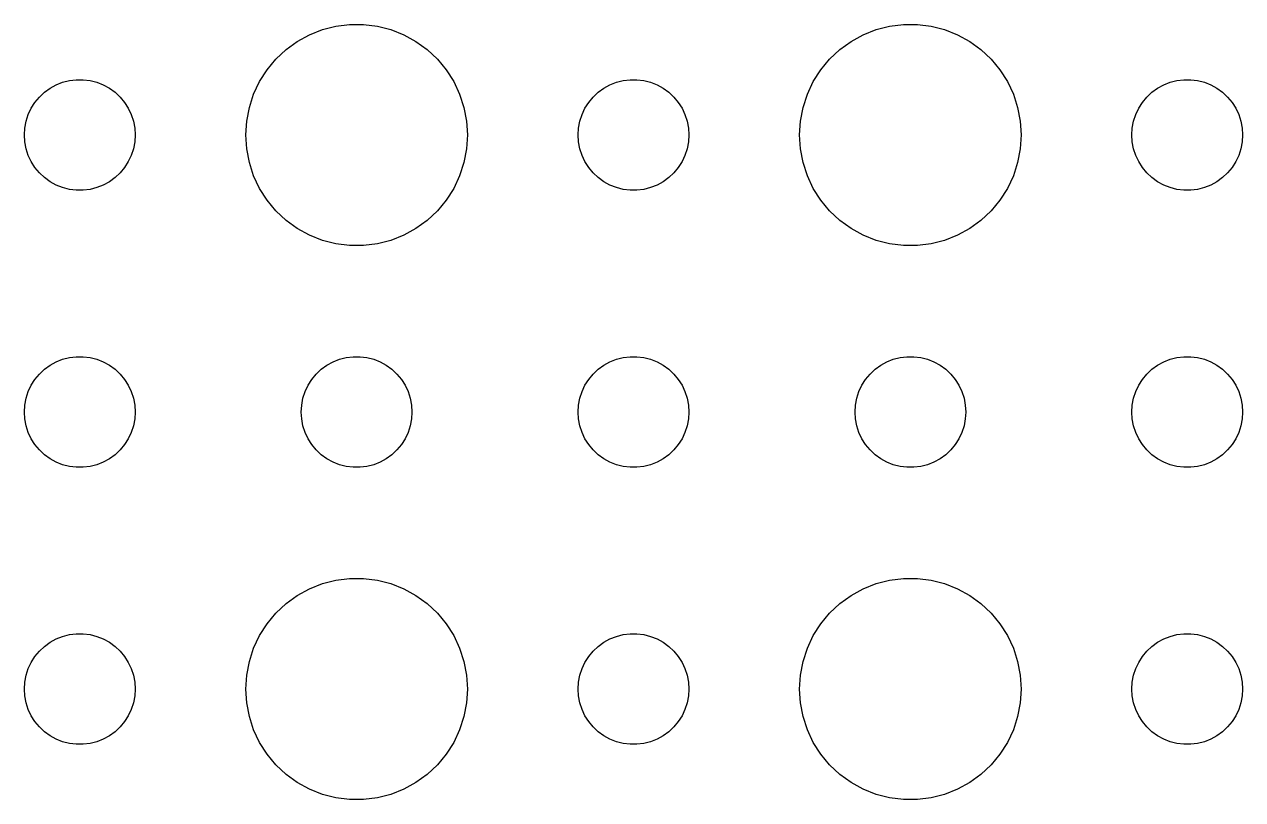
# Model space of a CAD drawing. Header units: metres. Extents: x -97 to 97, y -97 to 97.
# Drawn here: x -54 to -21, y -47.99 to -27.01 of the extents above; entities that cross this region are included whole.
import ezdxf

# ---------------------------------------------------------------- set-up
doc = ezdxf.new("R2010")
doc.units = ezdxf.units.M

msp = doc.modelspace()

# ---------------------------------------------------------------- linework, layer by layer
for p, q in [((-45.927, -27.1468), (-45.5621, -27.0531)), ((-45.5621, -27.0531), (-45.1884, -27.0059)), ((-45.1884, -27.0059), (-44.8116, -27.0059)), ((-44.8116, -27.0059), (-44.4379, -27.0531)), ((-44.4379, -27.0531), (-44.0729, -27.1468)), ((-30.927, -27.1468), (-30.5621, -27.0531)), ((-30.5621, -27.0531), (-30.1884, -27.0059)), ((-30.1884, -27.0059), (-29.8116, -27.0059)), ((-29.8116, -27.0059), (-29.4379, -27.0531)), ((-29.4379, -27.0531), (-29.0729, -27.1468)), ((-46.6075, -27.467), (-46.2773, -27.2855)), ((-46.2773, -27.2855), (-45.927, -27.1468)), ((-44.0729, -27.1468), (-43.7227, -27.2855)), ((-43.7227, -27.2855), (-43.3925, -27.467)), ((-31.6075, -27.467), (-31.2773, -27.2855)), ((-31.2773, -27.2855), (-30.927, -27.1468)), ((-29.0729, -27.1468), (-28.7227, -27.2855)), ((-28.7227, -27.2855), (-28.3925, -27.467)), ((-47.1869, -27.9464), (-46.9123, -27.6884)), ((-46.9123, -27.6884), (-46.6075, -27.467)), ((-43.3925, -27.467), (-43.0877, -27.6884)), ((-43.0877, -27.6884), (-42.8131, -27.9464)), ((-32.1869, -27.9464), (-31.9123, -27.6884)), ((-31.9123, -27.6884), (-31.6075, -27.467)), ((-28.3925, -27.467), (-28.0877, -27.6884)), ((-28.0877, -27.6884), (-27.8131, -27.9464)), ((-47.427, -28.2366), (-47.1869, -27.9464)), ((-42.8131, -27.9464), (-42.5729, -28.2366)), ((-32.427, -28.2366), (-32.1869, -27.9464)), ((-27.8131, -27.9464), (-27.5729, -28.2366)), ((-47.6289, -28.5547), (-47.427, -28.2366)), ((-42.5729, -28.2366), (-42.3711, -28.5547)), ((-32.6289, -28.5547), (-32.427, -28.2366)), ((-27.5729, -28.2366), (-27.3711, -28.5547)), ((-53.3037, -28.7335), (-53.1387, -28.6427)), ((-53.1387, -28.6427), (-52.9635, -28.5734)), ((-52.9635, -28.5734), (-52.7811, -28.5266)), ((-52.7811, -28.5266), (-52.5942, -28.503)), ((-52.5942, -28.503), (-52.4058, -28.503)), ((-52.4058, -28.503), (-52.2189, -28.5266)), ((-52.2189, -28.5266), (-52.0365, -28.5734)), ((-52.0365, -28.5734), (-51.8613, -28.6427)), ((-51.8613, -28.6427), (-51.6963, -28.7335)), ((-47.7893, -28.8956), (-47.6289, -28.5547)), ((-42.3711, -28.5547), (-42.2107, -28.8956)), ((-38.3037, -28.7335), (-38.1387, -28.6427)), ((-38.1387, -28.6427), (-37.9635, -28.5734)), ((-37.9635, -28.5734), (-37.7811, -28.5266)), ((-37.7811, -28.5266), (-37.5942, -28.503)), ((-37.5942, -28.503), (-37.4058, -28.503)), ((-37.4058, -28.503), (-37.2189, -28.5266)), ((-37.2189, -28.5266), (-37.0365, -28.5734)), ((-37.0365, -28.5734), (-36.8613, -28.6427)), ((-36.8613, -28.6427), (-36.6963, -28.7335)), ((-32.7893, -28.8956), (-32.6289, -28.5547)), ((-27.3711, -28.5547), (-27.2107, -28.8956)), ((-23.3037, -28.7335), (-23.1387, -28.6427)), ((-23.1387, -28.6427), (-22.9635, -28.5734)), ((-22.9635, -28.5734), (-22.7811, -28.5266)), ((-22.7811, -28.5266), (-22.5942, -28.503)), ((-22.5942, -28.503), (-22.4058, -28.503)), ((-22.4058, -28.503), (-22.2189, -28.5266)), ((-22.2189, -28.5266), (-22.0365, -28.5734)), ((-22.0365, -28.5734), (-21.8613, -28.6427)), ((-21.8613, -28.6427), (-21.6963, -28.7335)), ((-53.7135, -29.1183), (-53.5934, -28.9732)), ((-53.5934, -28.9732), (-53.4561, -28.8442)), ((-53.4561, -28.8442), (-53.3037, -28.7335)), ((-51.6963, -28.7335), (-51.5439, -28.8442)), ((-51.5439, -28.8442), (-51.4065, -28.9732)), ((-51.4065, -28.9732), (-51.2865, -29.1183)), ((-47.9057, -29.2539), (-47.7893, -28.8956)), ((-42.2107, -28.8956), (-42.0942, -29.2539)), ((-38.7135, -29.1183), (-38.5934, -28.9732)), ((-38.5934, -28.9732), (-38.4561, -28.8442)), ((-38.4561, -28.8442), (-38.3037, -28.7335)), ((-36.6963, -28.7335), (-36.5439, -28.8442)), ((-36.5439, -28.8442), (-36.4065, -28.9732)), ((-36.4065, -28.9732), (-36.2865, -29.1183)), ((-32.9057, -29.2539), (-32.7893, -28.8956)), ((-27.2107, -28.8956), (-27.0942, -29.2539)), ((-23.7135, -29.1183), (-23.5934, -28.9732)), ((-23.5934, -28.9732), (-23.4561, -28.8442)), ((-23.4561, -28.8442), (-23.3037, -28.7335)), ((-21.6963, -28.7335), (-21.5439, -28.8442)), ((-21.5439, -28.8442), (-21.4065, -28.9732)), ((-21.4065, -28.9732), (-21.2865, -29.1183)), ((-53.8947, -29.4478), (-53.8145, -29.2774)), ((-53.8145, -29.2774), (-53.7135, -29.1183)), ((-51.2865, -29.1183), (-51.1855, -29.2774)), ((-51.1855, -29.2774), (-51.1053, -29.4478)), ((-47.9763, -29.624), (-47.9057, -29.2539)), ((-42.0942, -29.2539), (-42.0237, -29.624)), ((-38.8947, -29.4478), (-38.8145, -29.2774)), ((-38.8145, -29.2774), (-38.7135, -29.1183)), ((-36.2865, -29.1183), (-36.1855, -29.2774)), ((-36.1855, -29.2774), (-36.1053, -29.4478)), ((-32.9763, -29.624), (-32.9057, -29.2539)), ((-27.0942, -29.2539), (-27.0237, -29.624)), ((-23.8947, -29.4478), (-23.8145, -29.2774)), ((-23.8145, -29.2774), (-23.7135, -29.1183)), ((-21.2865, -29.1183), (-21.1855, -29.2774)), ((-21.1855, -29.2774), (-21.1053, -29.4478)), ((-53.9882, -29.812), (-53.9529, -29.627)), ((-53.9529, -29.627), (-53.8947, -29.4478)), ((-51.1053, -29.4478), (-51.0471, -29.627)), ((-51.0471, -29.627), (-51.0118, -29.812)), ((-48, -30), (-47.9763, -29.624)), ((-42.0237, -29.624), (-42, -30)), ((-38.9882, -29.812), (-38.9529, -29.627)), ((-38.9529, -29.627), (-38.8947, -29.4478)), ((-36.1053, -29.4478), (-36.0471, -29.627)), ((-36.0471, -29.627), (-36.0118, -29.812)), ((-33, -30), (-32.9763, -29.624)), ((-27.0237, -29.624), (-27, -30)), ((-23.9882, -29.812), (-23.9529, -29.627)), ((-23.9529, -29.627), (-23.8947, -29.4478)), ((-21.1053, -29.4478), (-21.0471, -29.627)), ((-21.0471, -29.627), (-21.0118, -29.812)), ((-54, -30), (-53.9882, -29.812)), ((-53.9882, -30.188), (-54, -30)), ((-51.0118, -29.812), (-51, -30)), ((-51, -30), (-51.0118, -30.188)), ((-47.9763, -30.376), (-48, -30)), ((-42, -30), (-42.0237, -30.376)), ((-39, -30), (-38.9882, -29.812)), ((-38.9882, -30.188), (-39, -30)), ((-36.0118, -29.812), (-36, -30)), ((-36, -30), (-36.0118, -30.188)), ((-32.9763, -30.376), (-33, -30)), ((-27, -30), (-27.0237, -30.376)), ((-24, -30), (-23.9882, -29.812)), ((-23.9882, -30.188), (-24, -30)), ((-21.0118, -29.812), (-21, -30)), ((-21, -30), (-21.0118, -30.188)), ((-53.9529, -30.373), (-53.9882, -30.188)), ((-51.0118, -30.188), (-51.0471, -30.373)), ((-38.9529, -30.373), (-38.9882, -30.188)), ((-36.0118, -30.188), (-36.0471, -30.373)), ((-23.9529, -30.373), (-23.9882, -30.188)), ((-21.0118, -30.188), (-21.0471, -30.373)), ((-53.8947, -30.5522), (-53.9529, -30.373)), ((-53.8145, -30.7226), (-53.8947, -30.5522)), ((-51.1053, -30.5522), (-51.1855, -30.7226)), ((-51.0471, -30.373), (-51.1053, -30.5522)), ((-47.9057, -30.7461), (-47.9763, -30.376)), ((-42.0237, -30.376), (-42.0942, -30.7461)), ((-38.8947, -30.5522), (-38.9529, -30.373)), ((-38.8145, -30.7226), (-38.8947, -30.5522)), ((-36.1053, -30.5522), (-36.1855, -30.7226)), ((-36.0471, -30.373), (-36.1053, -30.5522)), ((-32.9057, -30.7461), (-32.9763, -30.376)), ((-27.0237, -30.376), (-27.0942, -30.7461)), ((-23.8947, -30.5522), (-23.9529, -30.373)), ((-23.8145, -30.7226), (-23.8947, -30.5522)), ((-21.1053, -30.5522), (-21.1855, -30.7226)), ((-21.0471, -30.373), (-21.1053, -30.5522)), ((-53.7135, -30.8817), (-53.8145, -30.7226)), ((-53.5934, -31.0268), (-53.7135, -30.8817)), ((-51.2865, -30.8817), (-51.4065, -31.0268)), ((-51.1855, -30.7226), (-51.2865, -30.8817)), ((-47.7893, -31.1044), (-47.9057, -30.7461)), ((-42.0942, -30.7461), (-42.2107, -31.1044)), ((-38.7135, -30.8817), (-38.8145, -30.7226)), ((-38.5934, -31.0268), (-38.7135, -30.8817)), ((-36.2865, -30.8817), (-36.4065, -31.0268)), ((-36.1855, -30.7226), (-36.2865, -30.8817)), ((-32.7893, -31.1044), (-32.9057, -30.7461)), ((-27.0942, -30.7461), (-27.2107, -31.1044)), ((-23.7135, -30.8817), (-23.8145, -30.7226)), ((-23.5934, -31.0268), (-23.7135, -30.8817)), ((-21.2865, -30.8817), (-21.4065, -31.0268)), ((-21.1855, -30.7226), (-21.2865, -30.8817)), ((-53.4561, -31.1558), (-53.5934, -31.0268)), ((-53.3037, -31.2665), (-53.4561, -31.1558)), ((-53.1387, -31.3572), (-53.3037, -31.2665)), ((-51.6963, -31.2665), (-51.8613, -31.3572)), ((-51.5439, -31.1558), (-51.6963, -31.2665)), ((-51.4065, -31.0268), (-51.5439, -31.1558)), ((-47.6289, -31.4453), (-47.7893, -31.1044)), ((-42.2107, -31.1044), (-42.3711, -31.4453)), ((-38.4561, -31.1558), (-38.5934, -31.0268)), ((-38.3037, -31.2665), (-38.4561, -31.1558)), ((-38.1387, -31.3572), (-38.3037, -31.2665)), ((-36.6963, -31.2665), (-36.8613, -31.3572)), ((-36.5439, -31.1558), (-36.6963, -31.2665)), ((-36.4065, -31.0268), (-36.5439, -31.1558)), ((-32.6289, -31.4453), (-32.7893, -31.1044)), ((-27.2107, -31.1044), (-27.3711, -31.4453)), ((-23.4561, -31.1558), (-23.5934, -31.0268)), ((-23.3037, -31.2665), (-23.4561, -31.1558)), ((-23.1387, -31.3572), (-23.3037, -31.2665)), ((-21.6963, -31.2665), (-21.8613, -31.3572)), ((-21.5439, -31.1558), (-21.6963, -31.2665)), ((-21.4065, -31.0268), (-21.5439, -31.1558)), ((-52.9635, -31.4266), (-53.1387, -31.3572)), ((-52.7811, -31.4734), (-52.9635, -31.4266)), ((-52.5942, -31.497), (-52.7811, -31.4734)), ((-52.4058, -31.497), (-52.5942, -31.497)), ((-52.2189, -31.4734), (-52.4058, -31.497)), ((-52.0365, -31.4266), (-52.2189, -31.4734)), ((-51.8613, -31.3572), (-52.0365, -31.4266)), ((-47.427, -31.7634), (-47.6289, -31.4453)), ((-42.3711, -31.4453), (-42.5729, -31.7634)), ((-37.9635, -31.4266), (-38.1387, -31.3572)), ((-37.7811, -31.4734), (-37.9635, -31.4266)), ((-37.5942, -31.497), (-37.7811, -31.4734)), ((-37.4058, -31.497), (-37.5942, -31.497)), ((-37.2189, -31.4734), (-37.4058, -31.497)), ((-37.0365, -31.4266), (-37.2189, -31.4734)), ((-36.8613, -31.3572), (-37.0365, -31.4266)), ((-32.427, -31.7634), (-32.6289, -31.4453)), ((-27.3711, -31.4453), (-27.5729, -31.7634)), ((-22.9635, -31.4266), (-23.1387, -31.3572)), ((-22.7811, -31.4734), (-22.9635, -31.4266)), ((-22.5942, -31.497), (-22.7811, -31.4734)), ((-22.4058, -31.497), (-22.5942, -31.497)), ((-22.2189, -31.4734), (-22.4058, -31.497)), ((-22.0365, -31.4266), (-22.2189, -31.4734)), ((-21.8613, -31.3572), (-22.0365, -31.4266)), ((-47.1869, -32.0536), (-47.427, -31.7634)), ((-42.5729, -31.7634), (-42.8131, -32.0536)), ((-32.1869, -32.0536), (-32.427, -31.7634)), ((-27.5729, -31.7634), (-27.8131, -32.0536)), ((-46.9123, -32.3115), (-47.1869, -32.0536)), ((-46.6075, -32.533), (-46.9123, -32.3115)), ((-43.0877, -32.3115), (-43.3925, -32.533)), ((-42.8131, -32.0536), (-43.0877, -32.3115)), ((-31.9123, -32.3115), (-32.1869, -32.0536)), ((-31.6075, -32.533), (-31.9123, -32.3115)), ((-28.0877, -32.3115), (-28.3925, -32.533)), ((-27.8131, -32.0536), (-28.0877, -32.3115)), ((-46.2773, -32.7145), (-46.6075, -32.533)), ((-43.3925, -32.533), (-43.7227, -32.7145)), ((-31.2773, -32.7145), (-31.6075, -32.533)), ((-28.3925, -32.533), (-28.7227, -32.7145)), ((-45.927, -32.8532), (-46.2773, -32.7145)), ((-45.5621, -32.9469), (-45.927, -32.8532)), ((-45.1884, -32.9941), (-45.5621, -32.9469)), ((-44.8116, -32.9941), (-45.1884, -32.9941)), ((-44.4379, -32.9469), (-44.8116, -32.9941)), ((-44.0729, -32.8532), (-44.4379, -32.9469)), ((-43.7227, -32.7145), (-44.0729, -32.8532)), ((-30.927, -32.8532), (-31.2773, -32.7145)), ((-30.5621, -32.9469), (-30.927, -32.8532)), ((-30.1884, -32.9941), (-30.5621, -32.9469)), ((-29.8116, -32.9941), (-30.1884, -32.9941)), ((-29.4379, -32.9469), (-29.8116, -32.9941)), ((-29.0729, -32.8532), (-29.4379, -32.9469)), ((-28.7227, -32.7145), (-29.0729, -32.8532)), ((-53.4561, -36.3442), (-53.3037, -36.2335)), ((-53.3037, -36.2335), (-53.1387, -36.1428)), ((-53.1387, -36.1428), (-52.9635, -36.0734)), ((-52.9635, -36.0734), (-52.7811, -36.0266)), ((-52.7811, -36.0266), (-52.5942, -36.003)), ((-52.5942, -36.003), (-52.4058, -36.003)), ((-52.4058, -36.003), (-52.2189, -36.0266)), ((-52.2189, -36.0266), (-52.0365, -36.0734)), ((-52.0365, -36.0734), (-51.8613, -36.1428)), ((-51.8613, -36.1428), (-51.6963, -36.2335)), ((-51.6963, -36.2335), (-51.5439, -36.3442)), ((-45.9561, -36.3442), (-45.8037, -36.2335)), ((-45.8037, -36.2335), (-45.6387, -36.1428)), ((-45.6387, -36.1428), (-45.4635, -36.0734)), ((-45.4635, -36.0734), (-45.2811, -36.0266)), ((-45.2811, -36.0266), (-45.0942, -36.003)), ((-45.0942, -36.003), (-44.9058, -36.003)), ((-44.9058, -36.003), (-44.7189, -36.0266)), ((-44.7189, -36.0266), (-44.5365, -36.0734)), ((-44.5365, -36.0734), (-44.3613, -36.1428)), ((-44.3613, -36.1428), (-44.1963, -36.2335)), ((-44.1963, -36.2335), (-44.0439, -36.3442)), ((-38.4561, -36.3442), (-38.3037, -36.2335)), ((-38.3037, -36.2335), (-38.1387, -36.1428)), ((-38.1387, -36.1428), (-37.9635, -36.0734)), ((-37.9635, -36.0734), (-37.7811, -36.0266)), ((-37.7811, -36.0266), (-37.5942, -36.003)), ((-37.5942, -36.003), (-37.4058, -36.003)), ((-37.4058, -36.003), (-37.2189, -36.0266)), ((-37.2189, -36.0266), (-37.0365, -36.0734)), ((-37.0365, -36.0734), (-36.8613, -36.1428)), ((-36.8613, -36.1428), (-36.6963, -36.2335)), ((-36.6963, -36.2335), (-36.5439, -36.3442)), ((-30.9561, -36.3442), (-30.8037, -36.2335)), ((-30.8037, -36.2335), (-30.6387, -36.1428)), ((-30.6387, -36.1428), (-30.4635, -36.0734)), ((-30.4635, -36.0734), (-30.2811, -36.0266)), ((-30.2811, -36.0266), (-30.0942, -36.003)), ((-30.0942, -36.003), (-29.9058, -36.003)), ((-29.9058, -36.003), (-29.7189, -36.0266)), ((-29.7189, -36.0266), (-29.5365, -36.0734)), ((-29.5365, -36.0734), (-29.3613, -36.1428)), ((-29.3613, -36.1428), (-29.1963, -36.2335)), ((-29.1963, -36.2335), (-29.0439, -36.3442)), ((-23.4561, -36.3442), (-23.3037, -36.2335)), ((-23.3037, -36.2335), (-23.1387, -36.1428)), ((-23.1387, -36.1428), (-22.9635, -36.0734)), ((-22.9635, -36.0734), (-22.7811, -36.0266)), ((-22.7811, -36.0266), (-22.5942, -36.003)), ((-22.5942, -36.003), (-22.4058, -36.003)), ((-22.4058, -36.003), (-22.2189, -36.0266)), ((-22.2189, -36.0266), (-22.0365, -36.0734)), ((-22.0365, -36.0734), (-21.8613, -36.1428)), ((-21.8613, -36.1428), (-21.6963, -36.2335)), ((-21.6963, -36.2335), (-21.5439, -36.3442)), ((-53.8145, -36.7774), (-53.7135, -36.6183)), ((-53.7135, -36.6183), (-53.5934, -36.4732)), ((-53.5934, -36.4732), (-53.4561, -36.3442)), ((-51.5439, -36.3442), (-51.4065, -36.4732)), ((-51.4065, -36.4732), (-51.2865, -36.6183)), ((-51.2865, -36.6183), (-51.1855, -36.7774)), ((-46.3145, -36.7774), (-46.2135, -36.6183)), ((-46.2135, -36.6183), (-46.0934, -36.4732)), ((-46.0934, -36.4732), (-45.9561, -36.3442)), ((-44.0439, -36.3442), (-43.9065, -36.4732)), ((-43.9065, -36.4732), (-43.7865, -36.6183)), ((-43.7865, -36.6183), (-43.6855, -36.7774)), ((-38.8145, -36.7774), (-38.7135, -36.6183)), ((-38.7135, -36.6183), (-38.5934, -36.4732)), ((-38.5934, -36.4732), (-38.4561, -36.3442)), ((-36.5439, -36.3442), (-36.4065, -36.4732)), ((-36.4065, -36.4732), (-36.2865, -36.6183)), ((-36.2865, -36.6183), (-36.1855, -36.7774)), ((-31.3145, -36.7774), (-31.2135, -36.6183)), ((-31.2135, -36.6183), (-31.0934, -36.4732)), ((-31.0934, -36.4732), (-30.9561, -36.3442)), ((-29.0439, -36.3442), (-28.9065, -36.4732)), ((-28.9065, -36.4732), (-28.7865, -36.6183)), ((-28.7865, -36.6183), (-28.6855, -36.7774)), ((-23.8145, -36.7774), (-23.7135, -36.6183)), ((-23.7135, -36.6183), (-23.5934, -36.4732)), ((-23.5934, -36.4732), (-23.4561, -36.3442)), ((-21.5439, -36.3442), (-21.4065, -36.4732)), ((-21.4065, -36.4732), (-21.2865, -36.6183)), ((-21.2865, -36.6183), (-21.1855, -36.7774)), ((-53.9529, -37.127), (-53.8947, -36.9478)), ((-53.8947, -36.9478), (-53.8145, -36.7774)), ((-51.1855, -36.7774), (-51.1053, -36.9478)), ((-51.1053, -36.9478), (-51.0471, -37.127)), ((-46.4529, -37.127), (-46.3947, -36.9478)), ((-46.3947, -36.9478), (-46.3145, -36.7774)), ((-43.6855, -36.7774), (-43.6053, -36.9478)), ((-43.6053, -36.9478), (-43.5471, -37.127)), ((-38.9529, -37.127), (-38.8947, -36.9478)), ((-38.8947, -36.9478), (-38.8145, -36.7774)), ((-36.1855, -36.7774), (-36.1053, -36.9478)), ((-36.1053, -36.9478), (-36.0471, -37.127)), ((-31.4529, -37.127), (-31.3947, -36.9478)), ((-31.3947, -36.9478), (-31.3145, -36.7774)), ((-28.6855, -36.7774), (-28.6053, -36.9478)), ((-28.6053, -36.9478), (-28.5471, -37.127)), ((-23.9529, -37.127), (-23.8947, -36.9478)), ((-23.8947, -36.9478), (-23.8145, -36.7774)), ((-21.1855, -36.7774), (-21.1053, -36.9478)), ((-21.1053, -36.9478), (-21.0471, -37.127)), ((-53.9882, -37.312), (-53.9529, -37.127)), ((-51.0471, -37.127), (-51.0118, -37.312)), ((-46.4882, -37.312), (-46.4529, -37.127)), ((-43.5471, -37.127), (-43.5118, -37.312)), ((-38.9882, -37.312), (-38.9529, -37.127)), ((-36.0471, -37.127), (-36.0118, -37.312)), ((-31.4882, -37.312), (-31.4529, -37.127)), ((-28.5471, -37.127), (-28.5118, -37.312)), ((-23.9882, -37.312), (-23.9529, -37.127)), ((-21.0471, -37.127), (-21.0118, -37.312)), ((-54, -37.5), (-53.9882, -37.312)), ((-53.9882, -37.688), (-54, -37.5)), ((-51.0118, -37.312), (-51, -37.5)), ((-51, -37.5), (-51.0118, -37.688)), ((-46.5, -37.5), (-46.4882, -37.312)), ((-46.4882, -37.688), (-46.5, -37.5)), ((-43.5118, -37.312), (-43.5, -37.5)), ((-43.5, -37.5), (-43.5118, -37.688)), ((-39, -37.5), (-38.9882, -37.312)), ((-38.9882, -37.688), (-39, -37.5)), ((-36.0118, -37.312), (-36, -37.5)), ((-36, -37.5), (-36.0118, -37.688)), ((-31.5, -37.5), (-31.4882, -37.312)), ((-31.4882, -37.688), (-31.5, -37.5)), ((-28.5118, -37.312), (-28.5, -37.5)), ((-28.5, -37.5), (-28.5118, -37.688)), ((-24, -37.5), (-23.9882, -37.312)), ((-23.9882, -37.688), (-24, -37.5)), ((-21.0118, -37.312), (-21, -37.5)), ((-21, -37.5), (-21.0118, -37.688)), ((-53.9529, -37.873), (-53.9882, -37.688)), ((-53.8947, -38.0522), (-53.9529, -37.873)), ((-51.0471, -37.873), (-51.1053, -38.0522)), ((-51.0118, -37.688), (-51.0471, -37.873)), ((-46.4529, -37.873), (-46.4882, -37.688)), ((-46.3947, -38.0522), (-46.4529, -37.873)), ((-43.5471, -37.873), (-43.6053, -38.0522)), ((-43.5118, -37.688), (-43.5471, -37.873)), ((-38.9529, -37.873), (-38.9882, -37.688)), ((-38.8947, -38.0522), (-38.9529, -37.873)), ((-36.0471, -37.873), (-36.1053, -38.0522)), ((-36.0118, -37.688), (-36.0471, -37.873)), ((-31.4529, -37.873), (-31.4882, -37.688)), ((-31.3947, -38.0522), (-31.4529, -37.873)), ((-28.5471, -37.873), (-28.6053, -38.0522)), ((-28.5118, -37.688), (-28.5471, -37.873)), ((-23.9529, -37.873), (-23.9882, -37.688)), ((-23.8947, -38.0522), (-23.9529, -37.873)), ((-21.0471, -37.873), (-21.1053, -38.0522)), ((-21.0118, -37.688), (-21.0471, -37.873)), ((-53.8145, -38.2226), (-53.8947, -38.0522)), ((-53.7135, -38.3817), (-53.8145, -38.2226)), ((-51.1855, -38.2226), (-51.2865, -38.3817)), ((-51.1053, -38.0522), (-51.1855, -38.2226)), ((-46.3145, -38.2226), (-46.3947, -38.0522)), ((-46.2135, -38.3817), (-46.3145, -38.2226)), ((-43.6855, -38.2226), (-43.7865, -38.3817)), ((-43.6053, -38.0522), (-43.6855, -38.2226)), ((-38.8145, -38.2226), (-38.8947, -38.0522)), ((-38.7135, -38.3817), (-38.8145, -38.2226)), ((-36.1855, -38.2226), (-36.2865, -38.3817)), ((-36.1053, -38.0522), (-36.1855, -38.2226)), ((-31.3145, -38.2226), (-31.3947, -38.0522)), ((-31.2135, -38.3817), (-31.3145, -38.2226)), ((-28.6855, -38.2226), (-28.7865, -38.3817)), ((-28.6053, -38.0522), (-28.6855, -38.2226)), ((-23.8145, -38.2226), (-23.8947, -38.0522)), ((-23.7135, -38.3817), (-23.8145, -38.2226)), ((-21.1855, -38.2226), (-21.2865, -38.3817)), ((-21.1053, -38.0522), (-21.1855, -38.2226)), ((-53.5934, -38.5268), (-53.7135, -38.3817)), ((-53.4561, -38.6558), (-53.5934, -38.5268)), ((-51.4065, -38.5268), (-51.5439, -38.6558)), ((-51.2865, -38.3817), (-51.4065, -38.5268)), ((-46.0934, -38.5268), (-46.2135, -38.3817)), ((-45.9561, -38.6558), (-46.0934, -38.5268)), ((-43.9065, -38.5268), (-44.0439, -38.6558)), ((-43.7865, -38.3817), (-43.9065, -38.5268)), ((-38.5934, -38.5268), (-38.7135, -38.3817)), ((-38.4561, -38.6558), (-38.5934, -38.5268)), ((-36.4065, -38.5268), (-36.5439, -38.6558)), ((-36.2865, -38.3817), (-36.4065, -38.5268)), ((-31.0934, -38.5268), (-31.2135, -38.3817)), ((-30.9561, -38.6558), (-31.0934, -38.5268)), ((-28.9065, -38.5268), (-29.0439, -38.6558)), ((-28.7865, -38.3817), (-28.9065, -38.5268)), ((-23.5934, -38.5268), (-23.7135, -38.3817)), ((-23.4561, -38.6558), (-23.5934, -38.5268)), ((-21.4065, -38.5268), (-21.5439, -38.6558)), ((-21.2865, -38.3817), (-21.4065, -38.5268)), ((-53.3037, -38.7665), (-53.4561, -38.6558)), ((-53.1387, -38.8572), (-53.3037, -38.7665)), ((-52.9635, -38.9266), (-53.1387, -38.8572)), ((-52.7811, -38.9734), (-52.9635, -38.9266)), ((-52.0365, -38.9266), (-52.2189, -38.9734)), ((-51.8613, -38.8572), (-52.0365, -38.9266)), ((-51.6963, -38.7665), (-51.8613, -38.8572)), ((-51.5439, -38.6558), (-51.6963, -38.7665)), ((-45.8037, -38.7665), (-45.9561, -38.6558)), ((-45.6387, -38.8572), (-45.8037, -38.7665)), ((-45.4635, -38.9266), (-45.6387, -38.8572)), ((-45.2811, -38.9734), (-45.4635, -38.9266)), ((-44.5365, -38.9266), (-44.7189, -38.9734)), ((-44.3613, -38.8572), (-44.5365, -38.9266)), ((-44.1963, -38.7665), (-44.3613, -38.8572)), ((-44.0439, -38.6558), (-44.1963, -38.7665)), ((-38.3037, -38.7665), (-38.4561, -38.6558)), ((-38.1387, -38.8572), (-38.3037, -38.7665)), ((-37.9635, -38.9266), (-38.1387, -38.8572)), ((-37.7811, -38.9734), (-37.9635, -38.9266)), ((-37.0365, -38.9266), (-37.2189, -38.9734)), ((-36.8613, -38.8572), (-37.0365, -38.9266)), ((-36.6963, -38.7665), (-36.8613, -38.8572)), ((-36.5439, -38.6558), (-36.6963, -38.7665)), ((-30.8037, -38.7665), (-30.9561, -38.6558)), ((-30.6387, -38.8572), (-30.8037, -38.7665)), ((-30.4635, -38.9266), (-30.6387, -38.8572)), ((-30.2811, -38.9734), (-30.4635, -38.9266)), ((-29.5365, -38.9266), (-29.7189, -38.9734)), ((-29.3613, -38.8572), (-29.5365, -38.9266)), ((-29.1963, -38.7665), (-29.3613, -38.8572)), ((-29.0439, -38.6558), (-29.1963, -38.7665)), ((-23.3037, -38.7665), (-23.4561, -38.6558)), ((-23.1387, -38.8572), (-23.3037, -38.7665)), ((-22.9635, -38.9266), (-23.1387, -38.8572)), ((-22.7811, -38.9734), (-22.9635, -38.9266)), ((-22.0365, -38.9266), (-22.2189, -38.9734)), ((-21.8613, -38.8572), (-22.0365, -38.9266)), ((-21.6963, -38.7665), (-21.8613, -38.8572)), ((-21.5439, -38.6558), (-21.6963, -38.7665)), ((-52.5942, -38.997), (-52.7811, -38.9734)), ((-52.4058, -38.997), (-52.5942, -38.997)), ((-52.2189, -38.9734), (-52.4058, -38.997)), ((-45.0942, -38.997), (-45.2811, -38.9734)), ((-44.9058, -38.997), (-45.0942, -38.997)), ((-44.7189, -38.9734), (-44.9058, -38.997)), ((-37.5942, -38.997), (-37.7811, -38.9734)), ((-37.4058, -38.997), (-37.5942, -38.997)), ((-37.2189, -38.9734), (-37.4058, -38.997)), ((-30.0942, -38.997), (-30.2811, -38.9734)), ((-29.9058, -38.997), (-30.0942, -38.997)), ((-29.7189, -38.9734), (-29.9058, -38.997)), ((-22.5942, -38.997), (-22.7811, -38.9734)), ((-22.4058, -38.997), (-22.5942, -38.997)), ((-22.2189, -38.9734), (-22.4058, -38.997)), ((-46.2773, -42.2855), (-45.927, -42.1468)), ((-45.927, -42.1468), (-45.5621, -42.0531)), ((-45.5621, -42.0531), (-45.1884, -42.0059)), ((-45.1884, -42.0059), (-44.8116, -42.0059)), ((-44.8116, -42.0059), (-44.4379, -42.0531)), ((-44.4379, -42.0531), (-44.0729, -42.1468)), ((-44.0729, -42.1468), (-43.7227, -42.2855)), ((-31.2773, -42.2855), (-30.927, -42.1468)), ((-30.927, -42.1468), (-30.5621, -42.0531)), ((-30.5621, -42.0531), (-30.1884, -42.0059)), ((-30.1884, -42.0059), (-29.8116, -42.0059)), ((-29.8116, -42.0059), (-29.4379, -42.0531)), ((-29.4379, -42.0531), (-29.0729, -42.1468)), ((-29.0729, -42.1468), (-28.7227, -42.2855)), ((-46.9123, -42.6885), (-46.6075, -42.467)), ((-46.6075, -42.467), (-46.2773, -42.2855)), ((-43.7227, -42.2855), (-43.3925, -42.467)), ((-43.3925, -42.467), (-43.0877, -42.6885)), ((-31.9123, -42.6885), (-31.6075, -42.467)), ((-31.6075, -42.467), (-31.2773, -42.2855)), ((-28.7227, -42.2855), (-28.3925, -42.467)), ((-28.3925, -42.467), (-28.0877, -42.6885)), ((-47.1869, -42.9464), (-46.9123, -42.6885)), ((-43.0877, -42.6885), (-42.8131, -42.9464)), ((-32.1869, -42.9464), (-31.9123, -42.6885)), ((-28.0877, -42.6885), (-27.8131, -42.9464)), ((-47.427, -43.2366), (-47.1869, -42.9464)), ((-42.8131, -42.9464), (-42.5729, -43.2366)), ((-32.427, -43.2366), (-32.1869, -42.9464)), ((-27.8131, -42.9464), (-27.5729, -43.2366)), ((-52.9635, -43.5734), (-52.7811, -43.5266)), ((-52.7811, -43.5266), (-52.5942, -43.503)), ((-52.5942, -43.503), (-52.4058, -43.503)), ((-52.4058, -43.503), (-52.2189, -43.5266)), ((-52.2189, -43.5266), (-52.0365, -43.5734)), ((-47.7893, -43.8956), (-47.6289, -43.5547)), ((-47.6289, -43.5547), (-47.427, -43.2366)), ((-42.5729, -43.2366), (-42.3711, -43.5547)), ((-42.3711, -43.5547), (-42.2107, -43.8956)), ((-37.9635, -43.5734), (-37.7811, -43.5266)), ((-37.7811, -43.5266), (-37.5942, -43.503)), ((-37.5942, -43.503), (-37.4058, -43.503)), ((-37.4058, -43.503), (-37.2189, -43.5266)), ((-37.2189, -43.5266), (-37.0365, -43.5734)), ((-32.7893, -43.8956), (-32.6289, -43.5547)), ((-32.6289, -43.5547), (-32.427, -43.2366)), ((-27.5729, -43.2366), (-27.3711, -43.5547)), ((-27.3711, -43.5547), (-27.2107, -43.8956)), ((-22.9635, -43.5734), (-22.7811, -43.5266)), ((-22.7811, -43.5266), (-22.5942, -43.503)), ((-22.5942, -43.503), (-22.4058, -43.503)), ((-22.4058, -43.503), (-22.2189, -43.5266)), ((-22.2189, -43.5266), (-22.0365, -43.5734)), ((-53.5934, -43.9732), (-53.4561, -43.8442)), ((-53.4561, -43.8442), (-53.3037, -43.7335)), ((-53.3037, -43.7335), (-53.1387, -43.6428)), ((-53.1387, -43.6428), (-52.9635, -43.5734)), ((-52.0365, -43.5734), (-51.8613, -43.6428)), ((-51.8613, -43.6428), (-51.6963, -43.7335)), ((-51.6963, -43.7335), (-51.5439, -43.8442)), ((-51.5439, -43.8442), (-51.4065, -43.9732)), ((-38.5934, -43.9732), (-38.4561, -43.8442)), ((-38.4561, -43.8442), (-38.3037, -43.7335)), ((-38.3037, -43.7335), (-38.1387, -43.6428)), ((-38.1387, -43.6428), (-37.9635, -43.5734)), ((-37.0365, -43.5734), (-36.8613, -43.6428)), ((-36.8613, -43.6428), (-36.6963, -43.7335)), ((-36.6963, -43.7335), (-36.5439, -43.8442)), ((-36.5439, -43.8442), (-36.4065, -43.9732)), ((-23.5934, -43.9732), (-23.4561, -43.8442)), ((-23.4561, -43.8442), (-23.3037, -43.7335)), ((-23.3037, -43.7335), (-23.1387, -43.6428)), ((-23.1387, -43.6428), (-22.9635, -43.5734)), ((-22.0365, -43.5734), (-21.8613, -43.6428)), ((-21.8613, -43.6428), (-21.6963, -43.7335)), ((-21.6963, -43.7335), (-21.5439, -43.8442)), ((-21.5439, -43.8442), (-21.4065, -43.9732)), ((-53.8145, -44.2774), (-53.7135, -44.1183)), ((-53.7135, -44.1183), (-53.5934, -43.9732)), ((-51.4065, -43.9732), (-51.2865, -44.1183)), ((-51.2865, -44.1183), (-51.1855, -44.2774)), ((-47.9057, -44.2539), (-47.7893, -43.8956)), ((-42.2107, -43.8956), (-42.0942, -44.2539)), ((-38.8145, -44.2774), (-38.7135, -44.1183)), ((-38.7135, -44.1183), (-38.5934, -43.9732)), ((-36.4065, -43.9732), (-36.2865, -44.1183)), ((-36.2865, -44.1183), (-36.1855, -44.2774)), ((-32.9057, -44.2539), (-32.7893, -43.8956)), ((-27.2107, -43.8956), (-27.0942, -44.2539)), ((-23.8145, -44.2774), (-23.7135, -44.1183)), ((-23.7135, -44.1183), (-23.5934, -43.9732)), ((-21.4065, -43.9732), (-21.2865, -44.1183)), ((-21.2865, -44.1183), (-21.1855, -44.2774)), ((-53.9529, -44.627), (-53.8947, -44.4478)), ((-53.8947, -44.4478), (-53.8145, -44.2774)), ((-51.1855, -44.2774), (-51.1053, -44.4478)), ((-51.1053, -44.4478), (-51.0471, -44.627)), ((-47.9763, -44.624), (-47.9057, -44.2539)), ((-42.0942, -44.2539), (-42.0237, -44.624)), ((-38.9529, -44.627), (-38.8947, -44.4478)), ((-38.8947, -44.4478), (-38.8145, -44.2774)), ((-36.1855, -44.2774), (-36.1053, -44.4478)), ((-36.1053, -44.4478), (-36.0471, -44.627)), ((-32.9763, -44.624), (-32.9057, -44.2539)), ((-27.0942, -44.2539), (-27.0237, -44.624)), ((-23.9529, -44.627), (-23.8947, -44.4478)), ((-23.8947, -44.4478), (-23.8145, -44.2774)), ((-21.1855, -44.2774), (-21.1053, -44.4478)), ((-21.1053, -44.4478), (-21.0471, -44.627)), ((-54, -45), (-53.9882, -44.812)), ((-53.9882, -44.812), (-53.9529, -44.627)), ((-51.0471, -44.627), (-51.0118, -44.812)), ((-51.0118, -44.812), (-51, -45)), ((-48, -45), (-47.9763, -44.624)), ((-42.0237, -44.624), (-42, -45)), ((-39, -45), (-38.9882, -44.812)), ((-38.9882, -44.812), (-38.9529, -44.627)), ((-36.0471, -44.627), (-36.0118, -44.812)), ((-36.0118, -44.812), (-36, -45)), ((-33, -45), (-32.9763, -44.624)), ((-27.0237, -44.624), (-27, -45)), ((-24, -45), (-23.9882, -44.812)), ((-23.9882, -44.812), (-23.9529, -44.627)), ((-21.0471, -44.627), (-21.0118, -44.812)), ((-21.0118, -44.812), (-21, -45)), ((-53.9882, -45.188), (-54, -45)), ((-53.9529, -45.373), (-53.9882, -45.188)), ((-51.0118, -45.188), (-51.0471, -45.373)), ((-51, -45), (-51.0118, -45.188)), ((-47.9763, -45.376), (-48, -45)), ((-42, -45), (-42.0237, -45.376)), ((-38.9882, -45.188), (-39, -45)), ((-38.9529, -45.373), (-38.9882, -45.188)), ((-36.0118, -45.188), (-36.0471, -45.373)), ((-36, -45), (-36.0118, -45.188)), ((-32.9763, -45.376), (-33, -45)), ((-27, -45), (-27.0237, -45.376)), ((-23.9882, -45.188), (-24, -45)), ((-23.9529, -45.373), (-23.9882, -45.188)), ((-21.0118, -45.188), (-21.0471, -45.373)), ((-21, -45), (-21.0118, -45.188)), ((-53.8947, -45.5522), (-53.9529, -45.373)), ((-51.0471, -45.373), (-51.1053, -45.5522)), ((-47.9057, -45.7461), (-47.9763, -45.376)), ((-42.0237, -45.376), (-42.0942, -45.7461)), ((-38.8947, -45.5522), (-38.9529, -45.373)), ((-36.0471, -45.373), (-36.1053, -45.5522)), ((-32.9057, -45.7461), (-32.9763, -45.376)), ((-27.0237, -45.376), (-27.0942, -45.7461)), ((-23.8947, -45.5522), (-23.9529, -45.373)), ((-21.0471, -45.373), (-21.1053, -45.5522)), ((-53.8145, -45.7226), (-53.8947, -45.5522)), ((-53.7135, -45.8817), (-53.8145, -45.7226)), ((-51.1855, -45.7226), (-51.2865, -45.8817)), ((-51.1053, -45.5522), (-51.1855, -45.7226)), ((-47.7893, -46.1044), (-47.9057, -45.7461)), ((-42.0942, -45.7461), (-42.2107, -46.1044)), ((-38.8145, -45.7226), (-38.8947, -45.5522)), ((-38.7135, -45.8817), (-38.8145, -45.7226)), ((-36.1855, -45.7226), (-36.2865, -45.8817)), ((-36.1053, -45.5522), (-36.1855, -45.7226)), ((-32.7893, -46.1044), (-32.9057, -45.7461)), ((-27.0942, -45.7461), (-27.2107, -46.1044)), ((-23.8145, -45.7226), (-23.8947, -45.5522)), ((-23.7135, -45.8817), (-23.8145, -45.7226)), ((-21.1855, -45.7226), (-21.2865, -45.8817)), ((-21.1053, -45.5522), (-21.1855, -45.7226)), ((-53.5934, -46.0268), (-53.7135, -45.8817)), ((-53.4561, -46.1558), (-53.5934, -46.0268)), ((-53.3037, -46.2665), (-53.4561, -46.1558)), ((-51.5439, -46.1558), (-51.6963, -46.2665)), ((-51.4065, -46.0268), (-51.5439, -46.1558)), ((-51.2865, -45.8817), (-51.4065, -46.0268)), ((-47.6289, -46.4453), (-47.7893, -46.1044)), ((-42.2107, -46.1044), (-42.3711, -46.4453)), ((-38.5934, -46.0268), (-38.7135, -45.8817)), ((-38.4561, -46.1558), (-38.5934, -46.0268)), ((-38.3037, -46.2665), (-38.4561, -46.1558)), ((-36.5439, -46.1558), (-36.6963, -46.2665)), ((-36.4065, -46.0268), (-36.5439, -46.1558)), ((-36.2865, -45.8817), (-36.4065, -46.0268)), ((-32.6289, -46.4453), (-32.7893, -46.1044)), ((-27.2107, -46.1044), (-27.3711, -46.4453)), ((-23.5934, -46.0268), (-23.7135, -45.8817)), ((-23.4561, -46.1558), (-23.5934, -46.0268)), ((-23.3037, -46.2665), (-23.4561, -46.1558)), ((-21.5439, -46.1558), (-21.6963, -46.2665)), ((-21.4065, -46.0268), (-21.5439, -46.1558)), ((-21.2865, -45.8817), (-21.4065, -46.0268)), ((-53.1387, -46.3572), (-53.3037, -46.2665)), ((-52.9635, -46.4266), (-53.1387, -46.3572)), ((-52.7811, -46.4734), (-52.9635, -46.4266)), ((-52.5942, -46.497), (-52.7811, -46.4734)), ((-52.4058, -46.497), (-52.5942, -46.497)), ((-52.2189, -46.4734), (-52.4058, -46.497)), ((-52.0365, -46.4266), (-52.2189, -46.4734)), ((-51.8613, -46.3572), (-52.0365, -46.4266)), ((-51.6963, -46.2665), (-51.8613, -46.3572)), ((-47.427, -46.7634), (-47.6289, -46.4453)), ((-42.3711, -46.4453), (-42.5729, -46.7634)), ((-38.1387, -46.3572), (-38.3037, -46.2665)), ((-37.9635, -46.4266), (-38.1387, -46.3572)), ((-37.7811, -46.4734), (-37.9635, -46.4266)), ((-37.5942, -46.497), (-37.7811, -46.4734)), ((-37.4058, -46.497), (-37.5942, -46.497)), ((-37.2189, -46.4734), (-37.4058, -46.497)), ((-37.0365, -46.4266), (-37.2189, -46.4734)), ((-36.8613, -46.3572), (-37.0365, -46.4266)), ((-36.6963, -46.2665), (-36.8613, -46.3572)), ((-32.427, -46.7634), (-32.6289, -46.4453)), ((-27.3711, -46.4453), (-27.5729, -46.7634)), ((-23.1387, -46.3572), (-23.3037, -46.2665)), ((-22.9635, -46.4266), (-23.1387, -46.3572)), ((-22.7811, -46.4734), (-22.9635, -46.4266)), ((-22.5942, -46.497), (-22.7811, -46.4734)), ((-22.4058, -46.497), (-22.5942, -46.497)), ((-22.2189, -46.4734), (-22.4058, -46.497)), ((-22.0365, -46.4266), (-22.2189, -46.4734)), ((-21.8613, -46.3572), (-22.0365, -46.4266)), ((-21.6963, -46.2665), (-21.8613, -46.3572)), ((-47.1869, -47.0536), (-47.427, -46.7634)), ((-42.5729, -46.7634), (-42.8131, -47.0536)), ((-32.1869, -47.0536), (-32.427, -46.7634)), ((-27.5729, -46.7634), (-27.8131, -47.0536)), ((-46.9123, -47.3115), (-47.1869, -47.0536)), ((-42.8131, -47.0536), (-43.0877, -47.3115)), ((-31.9123, -47.3115), (-32.1869, -47.0536)), ((-27.8131, -47.0536), (-28.0877, -47.3115)), ((-46.6075, -47.533), (-46.9123, -47.3115)), ((-43.0877, -47.3115), (-43.3925, -47.533)), ((-31.6075, -47.533), (-31.9123, -47.3115)), ((-28.0877, -47.3115), (-28.3925, -47.533)), ((-46.2773, -47.7145), (-46.6075, -47.533)), ((-45.927, -47.8532), (-46.2773, -47.7145)), ((-43.7227, -47.7145), (-44.0729, -47.8532)), ((-43.3925, -47.533), (-43.7227, -47.7145)), ((-31.2773, -47.7145), (-31.6075, -47.533)), ((-30.927, -47.8532), (-31.2773, -47.7145)), ((-28.7227, -47.7145), (-29.0729, -47.8532)), ((-28.3925, -47.533), (-28.7227, -47.7145)), ((-45.5621, -47.9469), (-45.927, -47.8532)), ((-45.1884, -47.9941), (-45.5621, -47.9469)), ((-44.8116, -47.9941), (-45.1884, -47.9941)), ((-44.4379, -47.9469), (-44.8116, -47.9941)), ((-44.0729, -47.8532), (-44.4379, -47.9469)), ((-30.5621, -47.9469), (-30.927, -47.8532)), ((-30.1884, -47.9941), (-30.5621, -47.9469)), ((-29.8116, -47.9941), (-30.1884, -47.9941)), ((-29.4379, -47.9469), (-29.8116, -47.9941)), ((-29.0729, -47.8532), (-29.4379, -47.9469))]:
    msp.add_line(p, q)

doc.saveas('drawing.dxf')
